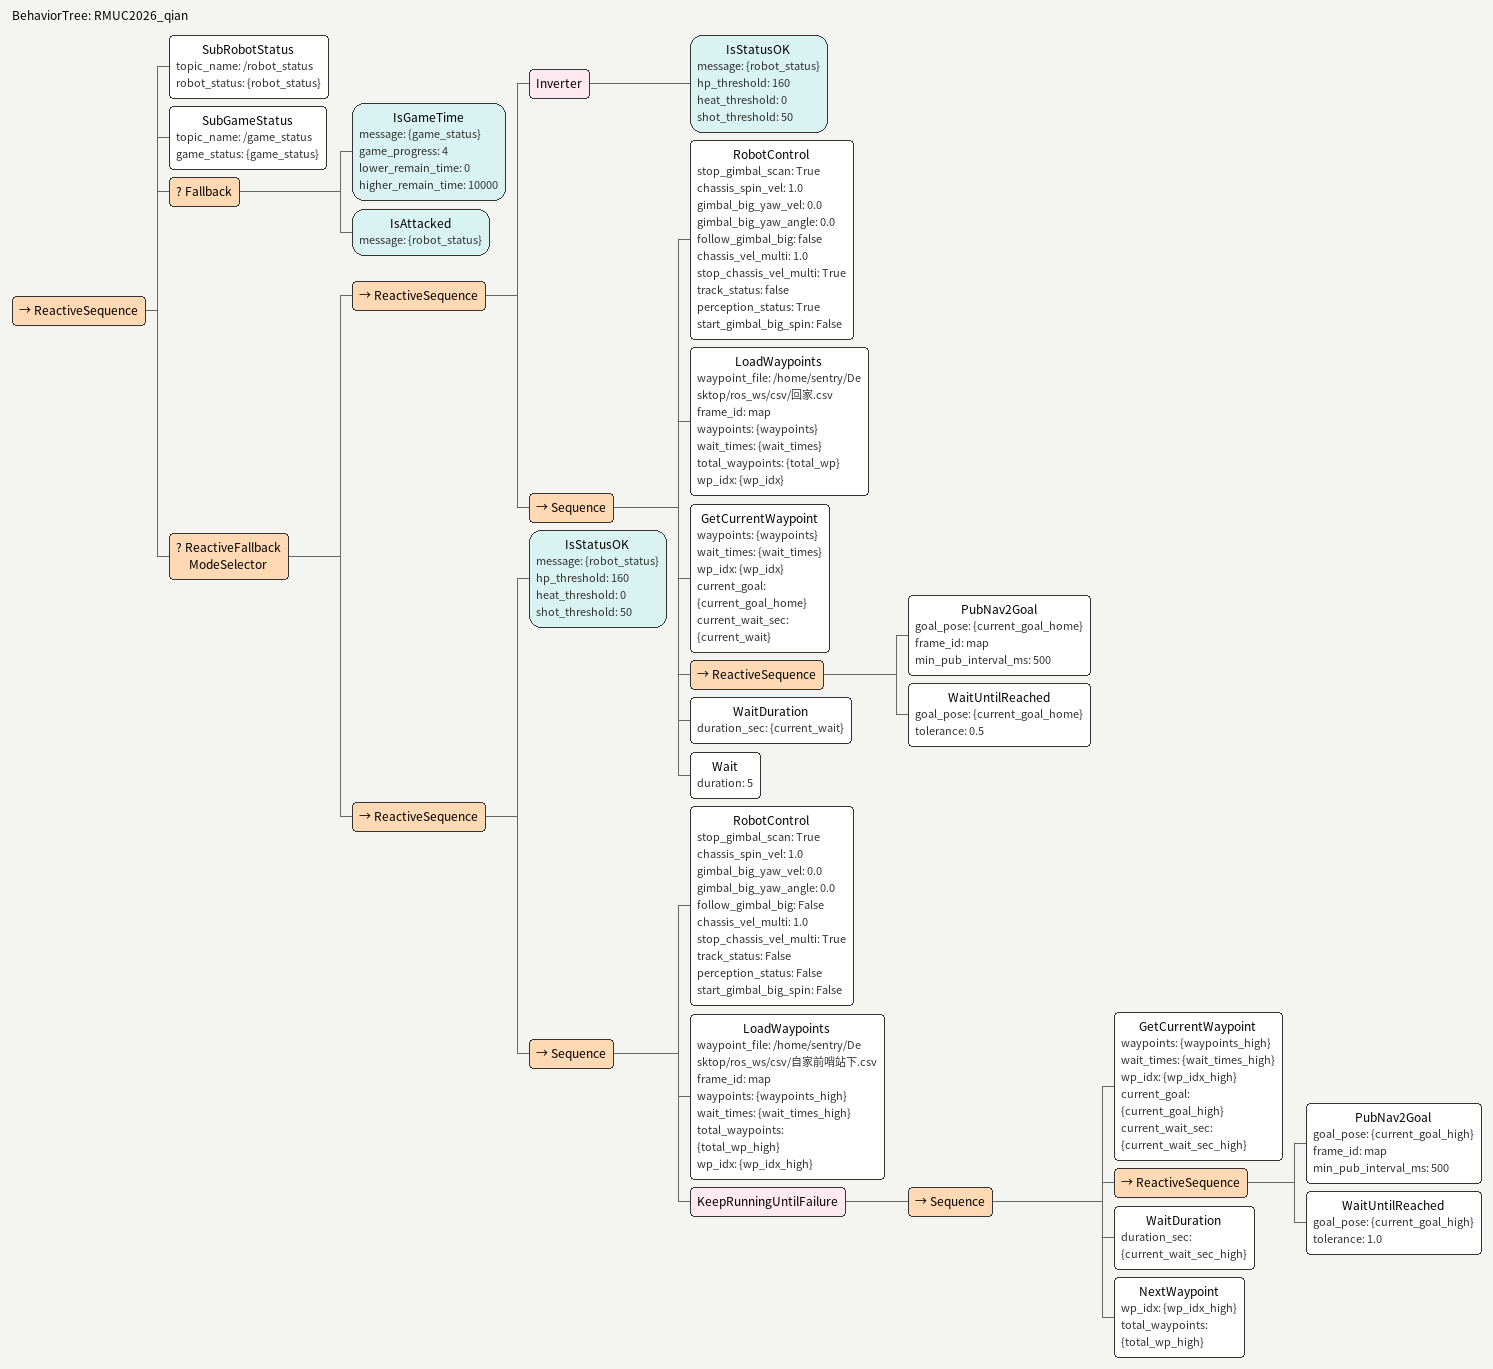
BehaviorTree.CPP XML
<?xml version="1.0" encoding="UTF-8"?>
<root BTCPP_format="4"
      main_tree_to_execute="RMUC2026_qian">
  <BehaviorTree ID="RMUC2026_qian">
    <ReactiveSequence>
      <SubRobotStatus topic_name="/robot_status"
                      robot_status="{robot_status}"/>
      <SubGameStatus topic_name="/game_status"
                     game_status="{game_status}"/>
      <Fallback>
        <IsGameTime message="{game_status}"
                    game_progress="4"
                    lower_remain_time="0"
                    higher_remain_time="10000"/>
        <IsAttacked message="{robot_status}"/>
      </Fallback>
      <ReactiveFallback name="ModeSelector">
        <ReactiveSequence>
          <Inverter>
            <IsStatusOK message="{robot_status}"
                        hp_threshold="160"
                        heat_threshold="0"
                        shot_threshold="50"/>
          </Inverter>
          <Sequence>
            <RobotControl stop_gimbal_scan="True"
                          chassis_spin_vel="1.0"
                          gimbal_big_yaw_vel="0.0"
                          gimbal_big_yaw_angle="0.0"
                          follow_gimbal_big="false"
                          chassis_vel_multi="1.0"
                          stop_chassis_vel_multi="True"
                          track_status="false"
                          perception_status="True"
                          start_gimbal_big_spin="False"/>
            <LoadWaypoints waypoint_file="/home/sentry/Desktop/ros_ws/csv/回家.csv"
                           frame_id="map"
                           waypoints="{waypoints}"
                           wait_times="{wait_times}"
                           total_waypoints="{total_wp}"
                           wp_idx="{wp_idx}"/>
            <GetCurrentWaypoint waypoints="{waypoints}"
                                wait_times="{wait_times}"
                                wp_idx="{wp_idx}"
                                current_goal="{current_goal_home}"
                                current_wait_sec="{current_wait}"/>
            <ReactiveSequence>
              <PubNav2Goal goal_pose="{current_goal_home}"
                           frame_id="map"
                           min_pub_interval_ms="500"/>
              <WaitUntilReached goal_pose="{current_goal_home}"
                                tolerance="0.5"/>
            </ReactiveSequence>
            <WaitDuration duration_sec="{current_wait}"/>
            <Wait duration="5"/>
          </Sequence>
        </ReactiveSequence>
        <ReactiveSequence>
          <IsStatusOK message="{robot_status}"
                      hp_threshold="160"
                      heat_threshold="0"
                      shot_threshold="50"/>
          <Sequence>
            <RobotControl stop_gimbal_scan="True"
                          chassis_spin_vel="1.0"
                          gimbal_big_yaw_vel="0.0"
                          gimbal_big_yaw_angle="0.0"
                          follow_gimbal_big="False"
                          chassis_vel_multi="1.0"
                          stop_chassis_vel_multi="True"
                          track_status="False"
                          perception_status="False"
                          start_gimbal_big_spin="False"/>
            <LoadWaypoints waypoint_file="/home/sentry/Desktop/ros_ws/csv/自家前哨站下.csv"
                           frame_id="map"
                           waypoints="{waypoints_high}"
                           wait_times="{wait_times_high}"
                           total_waypoints="{total_wp_high}"
                           wp_idx="{wp_idx_high}"/>
            <KeepRunningUntilFailure>
              <Sequence>
                <GetCurrentWaypoint waypoints="{waypoints_high}"
                                    wait_times="{wait_times_high}"
                                    wp_idx="{wp_idx_high}"
                                    current_goal="{current_goal_high}"
                                    current_wait_sec="{current_wait_sec_high}"/>
                <ReactiveSequence>
                  <PubNav2Goal goal_pose="{current_goal_high}"
                               frame_id="map"
                               min_pub_interval_ms="500"/>
                  <WaitUntilReached goal_pose="{current_goal_high}"
                                    tolerance="1.0"/>
                </ReactiveSequence>
                <WaitDuration duration_sec="{current_wait_sec_high}"/>
                <NextWaypoint wp_idx="{wp_idx_high}"
                              total_waypoints="{total_wp_high}"/>
              </Sequence>
            </KeepRunningUntilFailure>
          </Sequence>
        </ReactiveSequence>
      </ReactiveFallback>
    </ReactiveSequence>
  </BehaviorTree>

</root>
